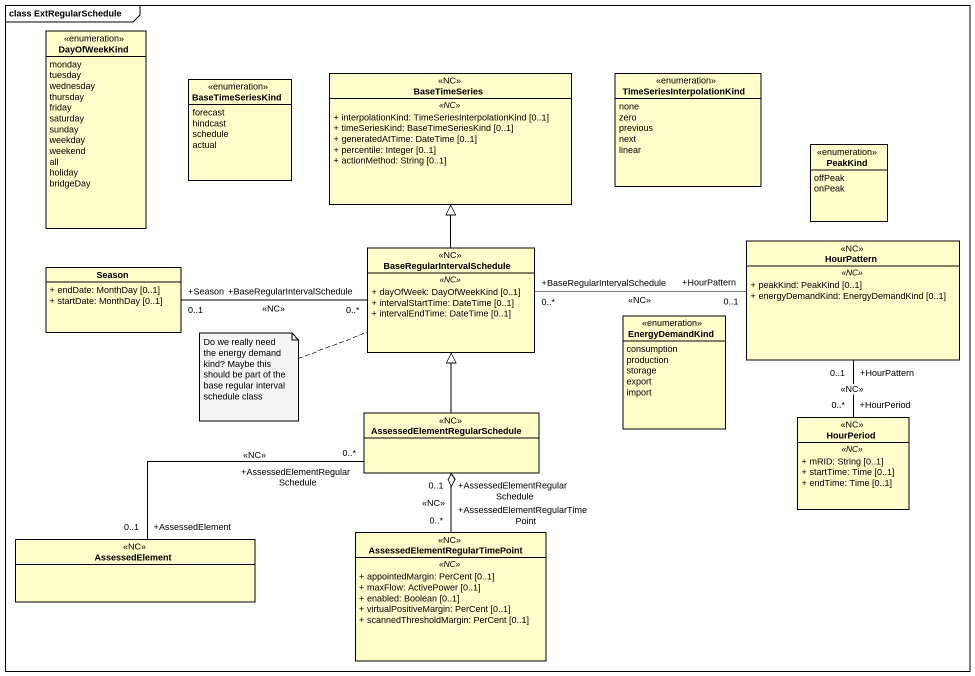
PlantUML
@startuml
mainframe class ExtRegularSchedule
hide circle
hide empty members
skinparam classAttributeIconSize 0
enum DayOfWeekKind {
  monday
  tuesday
  wednesday
  thursday
  friday
  saturday
  sunday
  weekday
  weekend
  all
  holiday
  bridgeDay
}
enum BaseTimeSeriesKind {
  forecast
  hindcast
  schedule
  actual
}
class BaseTimeSeries <<NC>> {
  .. <<NC>> ..
  + interpolationKind: TimeSeriesInterpolationKind [0..1]
  + timeSeriesKind: BaseTimeSeriesKind [0..1]
  + generatedAtTime: DateTime [0..1]
  + percentile: Integer [0..1]
  + actionMethod: String [0..1]
}
enum TimeSeriesInterpolationKind {
  none
  zero
  previous
  next
  linear
}
enum PeakKind {
  offPeak
  onPeak
}
class Season {
  + endDate: MonthDay [0..1]
  + startDate: MonthDay [0..1]
}
class BaseRegularIntervalSchedule <<NC>> {
  .. <<NC>> ..
  + dayOfWeek: DayOfWeekKind [0..1]
  + intervalStartTime: DateTime [0..1]
  + intervalEndTime: DateTime [0..1]
}
class HourPattern <<NC>> {
  .. <<NC>> ..
  + peakKind: PeakKind [0..1]
  + energyDemandKind: EnergyDemandKind [0..1]
}
enum EnergyDemandKind {
  consumption
  production
  storage
  export
  import
}
class "AssessedElementRegularSchedule" as AssessedElementRegularSchedu <<NC>>
class HourPeriod <<NC>> {
  .. <<NC>> ..
  + mRID: String [0..1]
  + startTime: Time [0..1]
  + endTime: Time [0..1]
}
class AssessedElement <<NC>>
class "AssessedElementRegularTimePoint" as AssessedElementRegularTimePo <<NC>> {
  .. <<NC>> ..
  + appointedMargin: PerCent [0..1]
  + maxFlow: ActivePower [0..1]
  + enabled: Boolean [0..1]
  + virtualPositiveMargin: PerCent [0..1]
  + scannedThresholdMargin: PerCent [0..1]
}
BaseRegularIntervalSchedule -up-|> BaseTimeSeries
BaseRegularIntervalSchedule "+BaseRegularIntervalSchedule\n0..*" -left- "+Season\n0..1" Season : <<NC>>
HourPattern "+HourPattern\n0..1" -left- "+BaseRegularIntervalSchedule\n0..*" BaseRegularIntervalSchedule : <<NC>>
HourPattern "+HourPattern\n0..1" -- "+HourPeriod\n0..*" HourPeriod : <<NC>>
AssessedElementRegularSchedu -up-|> BaseRegularIntervalSchedule
AssessedElementRegularSchedu "+AssessedElementRegularSchedule\n0..*" -left- "+AssessedElement\n0..1" AssessedElement : <<NC>>
AssessedElementRegularTimePo "+AssessedElementRegularTimePoint\n0..*" -up-o "+AssessedElementRegularSchedule\n0..1" AssessedElementRegularSchedu : <<NC>>
note left of BaseRegularIntervalSchedule : Do we really need the energy demand kind? Maybe this should be part of the base regular interval schedule class
@enduml
